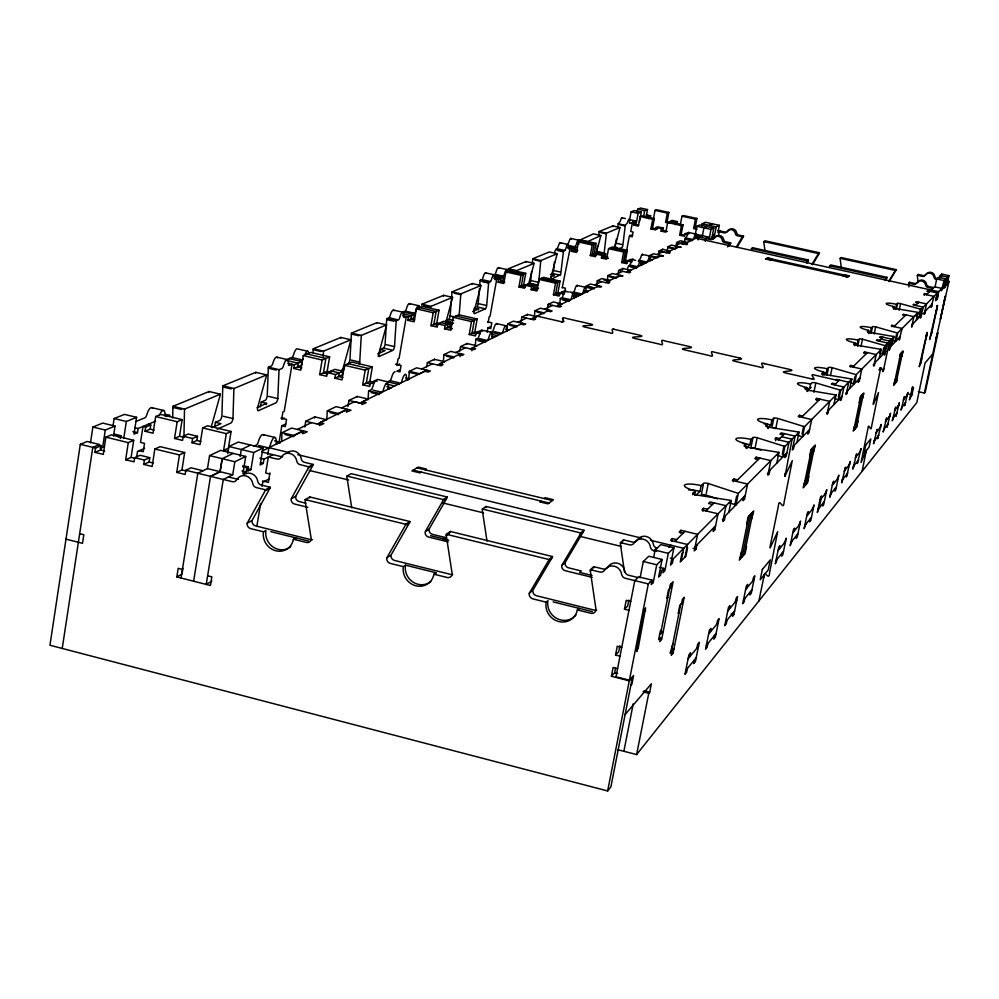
<?xml version="1.0" encoding="UTF-8"?>
<svg xmlns="http://www.w3.org/2000/svg" width="999" height="999" viewBox="0 0 999 999"><rect width="100%" height="100%" fill="white"/><g stroke="black" fill="none" stroke-linecap="round" stroke-linejoin="round"><path stroke-width="1.5" d="M172.69 417.994L172.889 407.417A4.183 1.449 -76 0 1 173.002 406.293L209.091 391.496L220.342 394.193A4.058 1.336 -76.2 0 1 220.105 395.329L211.251 426.998M183.916 437.45L184.49 410.214A4.183 1.424 -76 0 1 184.603 409.091L220.342 394.193M284.303 417.982L281.718 419.18L282.917 411.963L284.216 411.363L292.045 364.285L289.31 365.434A3.784 1.174 -76.6 0 1 288.486 363.511A7.58 2.36 -76.6 0 0 286.825 359.652A7.58 2.36 -76.6 0 0 283.541 365.559A3.809 1.186 -76.6 0 1 281.893 368.519L279.096 369.68A3.809 1.186 -76.5 0 0 278.983 370.716L277.834 398.601A3.796 1.186 -76.3 0 1 275.911 402.834L258.366 410.714A3.871 1.224 -76.2 0 1 257.605 407.604L266.383 375.986A3.871 1.224 -76.5 0 0 266.621 374.887L255.819 372.327L222.877 385.839A3.984 1.311 -76.3 0 0 222.765 386.913L221.915 415.921A3.971 1.299 -76.1 0 1 219.842 420.379L215.434 422.327A14.011 4.645 -76 0 1 214.285 427.41M537.087 316.146L560.064 321.403C567.232 324.475 559.103 315.359 566.233 318.419L590.484 323.951C599.462 326.361 576.011 324.687 585.014 327.098L609.54 332.704C616.957 335.764 607.929 326.586 615.309 329.62L639.735 335.189C648.801 337.562 625.574 336.076 634.665 338.449L659.365 344.093C667.032 347.128 657.105 337.887 664.747 340.909L689.335 346.516C698.476 348.838 675.499 347.54 684.665 349.875L709.54 355.569C717.12 358.466 706.73 349.3 714.522 352.26L739.285 357.917C748.501 360.202 725.786 359.091 735.014 361.388L760.077 367.12C768.219 370.08 756.543 360.764 764.647 363.711L789.597 369.405C798.875 371.64 776.423 370.741 785.738 372.989L810.976 378.758C819.38 381.68 806.605 372.315 815.134 375.237L838.823 380.644M217.208 429.195L230.894 423.052A3.971 1.286 -76.1 0 0 232.967 418.593L233.878 389.573A3.984 1.299 -76.3 0 1 234.003 388.499L266.621 374.887M277.522 357.867A7.58 2.385 -76.6 0 0 272.914 363.049A3.809 1.199 -76.6 0 1 271.253 365.996L268.431 367.157A3.809 1.199 -76.5 0 0 268.319 368.194L267.233 396.066A3.796 1.199 -76.3 0 1 265.297 400.299L261.263 402.085A13.399 4.258 -76.3 0 1 260.152 406.955M281.618 441.371L281.93 433.791A4.208 1.286 -76.1 0 1 282.068 432.667L291.608 428.072L307.18 431.768L304.345 433.166L300.437 432.23L268.931 447.677L267.794 454.57M313.062 352.709L313.211 349.737A3.634 1.099 -76.8 0 1 313.324 348.751L340.909 337.437L350.861 339.76A3.546 1.024 -76.9 0 1 350.649 340.759L342.719 369.68A3.546 1.024 -76.7 0 0 343.294 372.59L342.045 372.29M323.201 356.593L323.426 352.135A3.634 1.086 -76.8 0 1 323.551 351.149L350.861 339.76M326.81 419.58L327.21 411.925A4.008 1.174 -76.4 0 1 327.335 410.851L336.039 406.655L350.974 410.164L348.389 411.438L344.643 410.539L319.992 422.639L319.493 425.586M399.625 363.998L396.94 365.247L398.052 358.841L399.076 358.379L406.343 316.621L404.208 317.507A3.334 0.912 -77.1 0 1 403.633 315.746A6.693 1.836 -77.1 0 0 402.46 312.225A6.693 1.836 -77.1 0 0 399.775 317.345A3.359 0.924 -77.1 0 1 398.439 319.917L396.266 320.829A3.359 0.924 -77 0 0 396.141 321.74L394.505 346.616A3.347 0.924 -76.9 0 1 392.919 350.312L379.283 356.431A3.409 0.949 -76.8 0 1 378.783 353.621L386.351 325.836A3.397 0.949 -77 0 0 386.563 324.875L376.973 322.652L351.511 333.092A3.496 1.011 -76.9 0 0 351.386 334.041L349.937 359.802A3.484 1.011 -76.7 0 1 348.239 363.661M359.228 364.023A3.484 0.999 -76.7 0 0 359.727 362.113L361.238 336.326A3.496 0.999 -76.9 0 1 361.351 335.389L386.563 324.875M368.057 399.737L368.531 391.983A3.834 1.074 -76.6 0 1 368.656 390.946L371.216 389.71A3.834 1.074 -76.6 0 0 372.777 386.7A7.63 2.123 -76.6 0 1 377.048 381.406M396.853 319.555L388.961 317.732L386.763 318.631A3.359 0.937 -77 0 0 386.65 319.543L385.077 344.405A3.347 0.937 -76.9 0 1 383.466 348.102L380.332 349.488A11.813 3.309 -76.8 0 1 379.345 353.783M408.716 379.77L409.228 372.327A3.671 0.974 -76.8 0 1 409.353 371.328L416.62 367.832L430.319 371.004L428.171 372.065L424.725 371.266L362.475 401.798L361.988 404.62M443.356 361.65L443.831 355.569A3.509 0.899 -76.9 0 1 443.956 354.62L450.649 351.398L463.848 354.458L461.863 355.444L458.553 354.67M446.79 323.114L450.449 321.478L446.041 320.467L448.738 319.28A3.109 0.799 -77.1 0 0 450.162 315.871L451.948 292.707A3.122 0.799 -77.3 0 1 452.06 291.858L472.327 283.541L480.956 285.502A3.034 0.762 -77.3 0 1 480.769 286.363L474.125 311.139A3.047 0.762 -77.2 0 0 474.45 313.698L485.352 308.816A2.997 0.737 -77.2 0 0 486.7 305.532L488.598 283.092A3.009 0.737 -77.3 0 1 488.711 282.267L490.447 281.543A3.009 0.737 -77.4 0 0 491.57 279.283A5.994 1.474 -77.3 0 1 493.818 274.762A5.994 1.474 -77.3 0 1 494.667 277.997A2.985 0.737 -77.4 0 0 495.079 279.62L496.79 278.896L490.022 316.421L489.198 316.795L488.161 322.552M459.19 314.81L460.776 294.717A3.122 0.799 -77.3 0 1 460.889 293.868L480.956 285.502M476.835 306.855A2.997 0.749 -77.2 0 0 478.196 303.596L479.433 288.636M479.67 285.639L480.044 281.156A3.009 0.749 -77.3 0 1 480.157 280.332L481.918 279.608A3.009 0.749 -77.4 0 0 483.054 277.347A5.994 1.486 -77.4 0 1 486.076 273.514M475.274 346.016L475.749 340.159A3.384 0.837 -77 0 1 475.886 339.235L477.872 338.274A3.384 0.837 -77 0 0 479.145 335.676A6.731 1.648 -77 0 1 482.554 331.168M507.005 330.806L507.542 324.8A3.259 0.774 -77.1 0 1 507.667 323.926L513.374 321.178L525.611 323.988L523.926 324.825L520.854 324.113M529.52 283.591A2.797 0.649 -77.4 0 0 530.744 280.557L531.593 271.528M532.43 262.512L532.717 259.503A2.81 0.649 -77.5 0 1 532.829 258.729L549.338 251.96L557.18 253.721L551.086 276.848L551.286 279.208L560.651 274.6L563.523 251.074L565.172 250.274L565.909 248.451A5.432 1.199 -77.5 0 1 567.819 244.405L568.781 242.382A5.345 1.186 -77.5 0 1 571.241 239.061M534.39 316.271L534.827 311.626A3.122 0.712 -77.2 0 1 534.964 310.776L540.272 308.216L549.15 310.239L530.956 319.168M557.18 253.721L540.834 260.539A2.81 0.649 -77.5 0 0 540.721 261.301L538.723 282.355A2.797 0.637 -77.4 0 1 537.499 285.402L530.519 283.816M552.459 273.451L553.633 270.517L554.495 261.763M555.207 254.458C553.371 249.812 557.23 249.762 558.154 246.716A5.42 1.211 -77.5 0 1 560.689 243.331M559.79 303.858L560.239 299.363A3.022 0.662 -77.3 0 1 560.364 298.539L561.962 297.764A3.022 0.662 -77.3 0 0 563.024 295.479A6.019 1.324 -77.3 0 1 565.559 290.959M595.891 254.27L597.589 245.604M598.701 235.215L599.125 231.543L612.837 225.924L620.017 227.51L614.522 248.576M620.017 227.51L606.443 233.167L604.033 254.096M607.33 280.931L607.954 275.637L612.262 273.564L623.001 275.924L619.03 275.961L605.569 282.567M614.972 245.854L616.47 238.861M617.744 227.31L618.169 223.739L620.204 221.416A4.958 1.011 -77.6 0 1 622.365 218.381M639.485 221.578L641.283 212.088L638.136 213.374L636.326 222.902L635.227 223.364L635.689 220.979L629.657 223.489L629.432 222.103A4.958 0.999 -77.6 0 0 628.983 219.318A4.958 0.999 -77.6 0 0 627.322 222.977L625.299 225.312L622.752 246.129L622.065 247.427L618.356 249.101M628.034 270.804C626.423 266.421 629.982 265.971 630.869 262.987A5.457 1.074 -77.4 0 1 633.016 258.966M667.157 251.96L667.807 246.803L671.378 245.08L681.193 247.215L677.672 247.19L667.632 252.123L670.129 252.672L669.03 253.222L662.774 251.823L657.155 254.558M578.821 240.547L593.468 233.866L600.861 235.502L595.966 254.208M684.527 242.095L685.002 238.511L686.875 236.139A4.983 0.899 -77.5 0 1 688.885 233.067M586.351 242.233L600.861 235.502M594.105 288.923C592.944 285.152 576.91 286.226 592.02 288.449M657.08 258.004L660.938 255.432M675.087 249.138L678.733 246.703M692.082 240.784L694.055 237.725A4.983 0.887 -77.5 0 1 695.641 234.028L688.473 232.455M94.93 452.36L95.579 448.064L101.161 445.729L100.512 450L94.93 452.36L103.284 454.383L105.869 437.137L111.413 434.852L133.704 440.309L131.106 457.38L125.662 459.777L128.272 442.632L133.704 440.309M62.225 648.451L92.795 447.377L99.625 444.53L87.2 441.483L80.307 444.305L49.95 645.242L607.642 790.958L610.876 786.9L632.442 677.247L629.295 680.806L607.642 790.958M90.484 442.819L92.882 427.023L102.722 423.089L115.035 426.098L113.511 436.076M100.2 448.339L102.66 447.302L105.295 430.057L115.035 426.098M112.962 426.223L114.148 418.531L124.5 414.385L136.601 417.332L133.991 434.128L137.475 432.667L138.124 428.484L155.607 421.191M120.392 438.524L120.829 435.689L114.036 434.028M149.775 457.667L144.405 460.064L143.744 464.423L149.101 462L149.775 457.667L140.085 455.282L134.678 457.679L134.041 461.813L125.662 459.777M184.678 452.535L179.458 454.92L176.736 472.402L181.955 469.942L184.678 452.535L160.165 446.665L154.833 449.013L152.148 466.471L143.744 464.423M123.739 438.436L126.349 421.491L136.601 417.332M136.651 456.993L137.512 451.461L144.643 448.339M145.03 431.256L145.679 427.097L150.787 424.95L150.15 429.095L145.03 431.256L153.047 433.216L155.657 416.521L160.739 414.423L182.155 419.617L179.52 436.251L174.525 438.449L177.173 421.74L182.155 419.617M202.959 470.729L191.021 467.794L185.839 470.254L185.177 474.463L176.736 472.402M197.515 436.313L192.595 438.511L191.933 442.682L196.853 440.472L197.515 436.313L188.199 434.041L183.242 436.238L182.58 440.409L174.525 438.449M207.63 575.799L211.838 576.86L210.439 585.489L176.823 576.947L178.197 568.344L182.392 569.405M231.094 431.468L226.311 433.653L223.601 450.399L228.396 448.139L231.094 431.468L207.567 425.774L202.685 427.922L200 444.655L191.933 442.682M181.031 578.021L197.827 473.201L185.839 470.254M182.929 568.294L182.005 574L176.823 576.947M312.5 539.735A4.57 4.233 57.9 0 1 310.876 539.647L255.582 525.899A4.558 4.208 59.3 0 1 252.06 520.504L269.817 488.436A4.57 4.233 60.3 0 0 270.205 487.237L265.372 489.797L256.356 487.587A4.595 4.246 60.5 0 1 252.809 483.678A9.166 8.479 60.7 0 0 245.729 475.849A9.166 8.479 60.7 0 0 236.738 479.72A4.583 4.233 61.1 0 1 232.243 481.655L197.827 473.264L207.48 468.606L209.578 455.594L220.704 450.362L245.717 456.456L242.907 473.638L246.129 472.015L246.828 467.744L248.439 466.945L247.74 471.216L250.936 469.605L253.734 452.547L262.924 448.064L260.14 464.972L263.261 463.399L263.948 459.19L272.939 454.645M193.619 581.218L210.527 476.386L220.08 471.69L222.203 458.678M227.747 453.596L228.908 446.503L238.299 442.082L262.924 448.064M211.85 581.106L206.231 584.415L223.277 479.483L232.717 474.8L234.84 461.763L245.717 456.456M240.147 456.63L241.296 449.525L250.612 445.067M262.05 486.413L262.749 482.23L268.906 479.021M256.83 526.473L260.627 503.533M269.905 472.939L268.369 482.367L262.562 480.944M279.196 441.595L281.83 425.774L285.714 423.938M293.781 368.469L294.393 364.835L302.073 361.626L301.473 365.234L293.781 368.469L300.824 370.142L303.246 355.582L310.876 352.435L329.608 356.843L327.173 371.291L319.668 374.6L322.128 360.027L329.608 356.843M302.809 433.791L303.296 430.881L293.856 435.514L282.068 432.667M304.77 426.998L305.731 421.266L314.835 416.883L326.261 419.617A4.083 1.199 -76.3 0 1 326.149 420.192M342.932 371.253L335.552 374.563L334.927 378.209L342.32 374.875L342.932 371.253L334.79 369.343L327.347 372.627L326.735 376.261L319.668 374.6M372.377 366.883L365.197 370.167L362.687 384.765L369.88 381.381L372.377 366.883L351.81 362.063L344.493 365.297L342.008 379.882L334.927 378.209M346.703 412.387L347.227 409.328L338.624 413.549L327.335 410.851M347.889 406.493L348.913 400.462L357.23 396.453L368.181 399.051L359.965 403.084L348.913 400.462M405.919 377.997L409.415 378.821L407.043 379.995A3.721 0.999 -76.7 0 1 406.393 378.109A7.48 2.01 -76.7 0 0 405.094 374.35A7.48 2.01 -76.7 0 0 402.11 380.207A3.759 1.011 -76.7 0 1 400.599 383.141L398.176 384.34L377.56 379.42L370.429 382.804L369.805 386.451L362.687 384.765M407.879 320.317L408.441 317.095L414.435 314.585L413.886 317.782L407.879 320.317L414.148 321.765L416.396 308.866L422.352 306.406L439.048 310.252L436.788 323.077L430.931 325.649L433.204 312.737L439.048 310.252M426.648 366.795L427.385 362.649L434.353 359.29L444.43 361.65A3.559 0.912 -76.9 0 1 444.33 362.15M450.849 322.977L445.092 325.562L444.518 328.783L450.287 326.186L450.849 322.977L443.593 321.303L437.787 323.876L437.212 327.098L430.931 325.649M477.135 318.993L471.54 321.553L469.218 334.49L474.825 331.855L477.135 318.993L458.828 314.785L453.109 317.32L450.811 330.244L444.518 328.783M459.79 351.049L460.589 346.603L467.008 343.506L476.723 345.766A3.434 0.849 -77 0 1 476.635 346.241M460.015 356.693L460.551 353.696L439.635 363.948L443.019 364.735L440.934 365.771L427.385 362.649M471.803 350.774L472.315 347.927L475.574 348.676L473.638 349.638L460.589 346.603M500.062 334.315L481.693 330.082L476.123 332.717L475.549 335.951L469.218 334.49M487.162 332.217L487.937 327.922L490.384 326.76M498.151 282.218L498.676 279.333L503.496 277.31L502.972 280.182L498.151 282.218L503.796 283.504L505.906 271.915L510.676 269.942L525.736 273.339L523.626 284.865L518.931 286.938L521.041 275.337L525.736 273.339M620.317 275.362L615.921 278.234L609.852 276.873M636.775 649.025L636.763 651.585L638.336 647.315L645.604 607.854L644.18 611.425L636.775 649.025L638.336 647.315M521.116 321.203L521.865 317.083L527.36 314.435L536.388 316.496A3.172 0.724 -77.2 0 1 536.251 317.17M531.168 289.71L531.705 286.813L536.326 284.74L535.801 287.625L531.168 289.71L536.85 290.996L538.985 279.383L543.568 277.36L560.064 281.094L557.929 292.632L553.434 294.755L555.581 283.142L560.064 281.094M547.34 308.878L548.164 304.408L553.284 301.948L562.012 303.933M640.534 264.061L642.482 264.498L641.058 265.085L640.983 263.624A5.457 1.061 -77.4 0 0 640.521 260.652A5.457 1.061 -77.4 0 0 638.698 264.747L636.388 268.169L630.494 266.858M617.931 274.513L618.693 270.467L629.333 272.802L630.581 272.19L627.921 271.591L659.802 255.956L663.461 255.969L653.371 253.758L649.587 255.582L649.462 256.306L655.169 257.58M562.175 287.912L570.142 248.314L568.556 248.863L568.431 247.402A5.432 1.199 -77.5 0 0 567.819 244.405L566.783 244.805M571.366 251.323L571.853 248.689L575.811 247.04L575.324 249.65L571.366 251.323L576.51 252.472L578.471 241.958L582.392 240.334L596.091 243.381L594.13 253.846L590.284 255.544L592.245 245.017L596.091 243.381M564.922 290.784L565.409 288.174L562.487 287.512M605.706 253.709L601.91 255.407L601.423 258.029L605.207 256.318L605.706 253.709L599.75 252.385L595.928 254.071L595.429 256.693L590.284 255.544M596.553 284.89L597.34 280.719L601.798 278.571L609.964 280.407L609.79 281.219M627.347 250.337L623.663 252.01L621.665 262.562L625.349 260.814L627.347 250.337L612.325 246.99L608.566 248.651L606.58 259.191L601.423 258.029M648.663 218.681L649.1 216.358L650.661 215.709L650.224 218.007M629.57 220.005L631.118 211.825L634.303 210.552L641.283 212.088M624.962 259.253L625.411 256.855M633.591 225.062L634.053 222.665L635.701 221.965L635.239 224.363L633.591 225.062L638.299 226.099L640.134 216.496L641.758 215.821L654.345 218.581L652.509 228.172L650.898 228.871L652.747 219.268L654.345 218.581M635.514 260.352L631.006 259.353L627.347 261.076L626.848 263.711L621.665 262.562M637.212 211.888L637.724 209.191L640.584 208.042L647.502 209.565L645.966 217.62M653.259 219.68L655.019 210.377L656.568 209.74L668.868 212.437L667.12 221.653L665.596 222.327L667.344 213.087L668.868 212.437M643.643 216.109L644.667 210.714L647.502 209.565M663.136 228.009L661.563 228.721L661.101 231.119L662.674 230.407L663.136 228.009L657.679 226.81L656.081 227.51L655.619 229.92L650.898 228.871M675.536 224.613L675.986 222.265L677.484 221.591L677.035 223.938M680.157 225.624L681.955 216.221L683.441 215.559L696.915 218.456L695.117 227.834L693.656 228.521L695.466 219.118L696.915 218.456M658.478 253.921L659.028 251.024L662.712 249.25L670.092 251.273M683.016 224.887L681.48 225.587L679.62 235.202L681.156 234.478L683.016 224.887L669.243 221.853L667.669 222.552L665.821 232.168L661.101 231.119M675.898 246.728L676.723 242.507L680.182 240.834C681.293 240.659 691.483 243.519 685.464 242.745M785.102 473.326L784.914 476.198L792.269 460.639L784.103 502.185C783.228 512.337 779.245 495.929 778.358 506.168L770.142 546.353L770.192 547.902L777.647 531.693L769.592 572.727C769.08 582.28 764.21 568.006 763.698 577.597L758.903 600.936M689.11 233.729L686.35 233.129L684.827 233.853L684.365 236.251L679.62 235.202M695.254 234.503L696.852 226.298L699.725 224.95L713.823 228.047L711.95 237.562L713.848 234.465L713.386 236.85L714.347 236.363L716.208 226.885L719.355 225.349L717.956 232.417L720.616 231.081L725.511 232.143A2.41 2.36 66.6 0 0 727.547 231.606M629.295 680.806L611.4 676.273L613.124 667.457L617.594 668.593M620.017 656.206L615.534 655.082L617.27 646.228L621.74 647.352M628.97 610.352L624.475 609.24L626.211 600.337L630.719 601.448M698.089 239.91L698.663 236.9L701.548 235.514L700.149 236.201L695.891 235.264M701.635 226.511L702.172 223.801L705.394 222.29L719.355 225.349M611.4 676.273L614.635 672.752L615.496 668.368M619.904 645.779L618.756 651.648L615.534 655.082M628.821 600.112L627.672 606.031L624.475 609.24M702.322 236.051L703.933 227.859L706.78 226.498M612.837 225.924L612.687 226.636M705.244 241.308L705.794 238.474L708.641 237.075L694.467 233.953M640.122 577.759L643.306 561.5L648.776 556.231L662.1 559.477L658.628 577.097L660.614 575.087L661.475 570.704L663.761 568.394L659.352 567.32M709.14 238.986L711.013 229.408L713.823 228.047M629.407 680.194L648.326 583.928L652.097 580.144L638.623 576.848L634.79 580.606L615.983 676.798L629.407 680.194L633.603 675.474L631.88 684.228L630.831 685.426M653.683 557.392L655.107 550.137L660.839 544.605L673.925 547.789L670.504 565.072L672.414 563.136L673.264 558.841L731.206 500.511A4.121 0.937 11.5 0 0 730.044 500.274L696.078 494.892A4.096 0.937 11.3 0 1 692.969 493.181L692.682 494.655M718.306 236.363L719.218 231.78L724.113 232.842A2.423 2.36 66.5 0 0 726.623 231.756A4.833 4.733 65.9 0 1 735.389 233.679A2.423 2.373 65.8 0 0 737.274 235.739L742.195 236.813L743.543 236.101A2.435 2.385 65.4 0 1 743.306 236.751L736.975 247.477M652.097 580.144L651.211 584.602L653.246 582.542L656.743 564.785L662.1 559.477M623.875 751.273L633.229 703.82M630.756 270.417L622.864 268.456L622.702 269.231M663.761 568.394L662.899 572.764L664.859 570.791L668.306 553.346L673.925 547.789M671.84 541.383L672.389 538.586L676.623 539.61M680.369 533.066L680.918 530.307L697.602 534.34L694.305 550.874L696.053 549.063L696.877 544.954M617.844 749.725L636.613 754.57L648.763 693.294L649.725 692.145L651.398 683.753L625.099 714.585M671.241 583.666L670.391 587.924L668.493 589.922L666.808 598.463L667.757 597.452M681.181 561.026L683.703 548.326L650.399 540.247M694.58 495.267L695.454 490.884A14.198 3.197 11.3 0 1 684.69 484.99A14.198 3.197 11.3 0 1 701.161 485.589L703.583 483.341A4.021 0.899 11.3 0 1 708.241 483.516L737.237 493.056A4.033 0.899 11.5 0 0 738.323 493.344L778.995 452.41A3.759 0.774 11.6 0 0 777.934 452.197L747.04 447.215A3.734 0.774 11.4 0 1 744.13 445.729L746.203 443.806A12.962 2.66 11.4 0 1 736.101 438.686A12.962 2.66 11.4 0 1 750.948 439.398L752.971 437.537A3.671 0.749 11.5 0 1 757.167 437.737L783.915 446.178A3.684 0.749 11.6 0 0 784.914 446.453L799.1 432.167A3.609 0.712 11.6 0 0 798.089 431.955L768.493 427.147A3.584 0.712 11.5 0 1 765.659 425.761L767.569 423.988A12.438 2.448 11.5 0 1 757.766 419.18A12.438 2.448 11.5 0 1 771.94 419.93L773.8 418.206A3.521 0.687 11.5 0 1 777.809 418.431L803.596 426.423A3.546 0.699 11.6 0 0 804.557 426.673L836.076 394.955L807.329 390.134L805.194 389.148L806.855 387.55A11.489 2.085 11.6 0 1 797.627 383.279A11.489 2.085 11.6 0 1 810.589 384.091L812.312 382.542L815.259 382.729L840.708 390.284L851.872 379.046L824.2 374.375L822.127 373.439L823.663 371.953A11.076 1.936 11.6 0 1 814.684 367.907A11.076 1.936 11.6 0 1 827.122 368.743L828.733 367.307L831.555 367.495L856.18 374.712L881.318 349.4L855.619 345.03L853.658 344.193L854.982 342.894A10.315 1.673 11.6 0 1 846.503 339.26A10.315 1.673 11.6 0 1 857.991 340.122L859.39 338.873L862 339.073L885.052 345.654L894.068 336.576L869.217 332.33L867.307 331.518L868.556 330.319A9.978 1.573 11.6 0 1 860.276 326.848A9.978 1.573 11.6 0 1 871.365 327.709L872.676 326.548L875.186 326.748L897.564 333.054L918.081 312.4L894.829 308.404L893.019 307.667L894.105 306.606A9.353 1.374 11.6 0 1 886.263 303.446A9.353 1.374 11.6 0 1 896.578 304.32L897.726 303.309L900.074 303.509L921.14 309.315L941.92 288.411L934.589 286.8L931.243 290.072M684.989 557.117L687.499 544.505L670.541 540.397L672.389 538.586M649.288 259.328L651.773 260.277M662.712 249.25L662.549 249.987M696.203 494.942L700.012 491.371L701.161 485.589M703.296 484.79L701.286 494.855A4.021 0.912 11.3 0 1 705.943 495.017L717.532 498.863M671.166 652.235L680.719 604.32M672.077 651.173L671.266 655.257L673.076 653.146L684.228 597.265L682.442 599.213L681.618 603.334M706.231 493.581L708.241 483.516M702.959 511.301L703.558 508.316L707.579 509.278M713.96 527.46L713.161 531.456L714.797 529.77L718.006 513.798L701.885 509.927L703.558 508.316M687.437 668.406L686.663 672.315L684.952 674.387L688.885 654.82L690.571 652.797L689.797 656.705M694.567 659.74L693.793 663.586L695.441 661.563L699.312 642.332L697.664 644.293L696.89 648.164M712.487 504.458L708.516 503.496L710.139 501.923L726.036 505.719L722.864 521.466L724.45 519.83L725.237 515.909M733.229 481.655L733.778 478.958L737.587 479.857M728.845 512.225L731.206 500.511M745.654 446.491L746.203 443.806M738.323 493.344L735.988 504.907A4.033 0.924 11.5 0 1 734.902 504.62L736.65 495.941M746.777 448.551L747.04 447.215M707.904 643.481L707.142 647.252L705.556 649.188L709.377 630.269L710.951 628.383L710.189 632.167M746.078 448.264L749.887 444.692L750.948 439.398M751.098 446.765L752.971 437.537M866.083 452.472L866.37 450.224L862.112 471.291M714.535 635.401L713.786 639.123L715.321 637.237L719.093 618.631L717.569 620.466L716.807 624.2M743.793 496.915L743.031 500.711L744.505 499.2L747.564 484.04L732.279 480.419L733.778 478.958M750.836 448.089A3.671 0.762 11.5 0 1 755.032 448.289L756.905 439.061M755.818 459.003L756.193 457.192L770.828 460.626L767.869 475.137L769.205 473.763L769.942 470.154M726.985 620.242L726.248 623.888L724.762 625.699L728.483 607.392L729.957 605.619L729.208 609.278M740.059 559.315L748.813 516.271L753.046 511.725L744.355 554.445M767.045 426.561L767.569 423.988M768.231 428.446L768.493 427.147M742.22 556.868L750.936 513.986M767.619 428.096L770.903 425.025L771.94 419.93M733.191 612.687L732.454 616.296L733.89 614.535L737.562 596.515L736.126 598.226L735.389 601.848M771.99 427.085L773.8 418.206M777.559 419.692L775.748 428.559A3.521 0.699 11.5 0 0 773.788 428.221M775.574 440.759L776.186 437.762L779.695 438.586M744.817 598.513L744.105 602.047L742.719 603.746L746.34 586.001L747.714 584.353L746.99 587.899M776.797 463.124L778.995 452.41M750.624 591.445L749.912 594.942L751.26 593.294L754.832 575.824L753.496 577.434L752.771 580.943M782.292 454.133L783.915 446.178M784.914 446.453L782.741 457.043A3.684 0.762 11.6 0 1 781.755 456.78L777.297 455.357M785.639 454.083L784.914 457.592L786.163 456.306L789.035 442.295L774.912 438.998L776.186 437.762M798.988 416.945L799.337 415.272L802.697 416.046M794.23 445.279L793.518 448.738L792.307 449.975L795.154 436.138L781.193 432.892L779.957 434.103L783.441 434.915M806.53 389.123L806.855 387.55M796.99 442.457L799.1 432.167M807.654 391.471L807.904 390.284M810.589 384.091L809.615 388.798A11.476 2.098 11.6 0 0 804.332 387.824M945.229 297.49L945.441 295.916L940.371 319.243L944.817 297.927M802.022 434.066L803.596 426.423M777.21 559.053L775.311 563.873L778.745 547.177L779.957 545.729L779.27 549.063M804.557 426.673L802.459 436.863A3.534 0.712 11.6 0 1 801.498 436.613L797.214 435.264M813.898 392.232L815.596 384.028M782.329 552.822L781.643 556.118L782.841 554.67L786.238 538.211L784.365 542.932M808.466 430.706L807.766 434.066L808.903 432.892L811.675 419.518L798.176 416.396L799.337 415.272M816.383 400L816.72 398.389L829.694 401.373L827.022 414.248L828.733 409.965M821.927 374.5L822.165 373.351M822.951 375.387L823.663 371.953M824.45 374.912L826.185 373.289L827.122 368.743M791.957 541.096L790.147 545.729L793.493 529.507L794.642 528.134L793.968 531.381M803.646 487.237L811.525 449.125L814.822 445.604L806.98 483.454M826.96 375.312L828.358 368.519M805.319 485.339L813.174 447.365M796.777 535.227L796.116 538.424L797.239 537.05L800.549 521.053L798.775 525.599M830.481 375.549L832.117 367.62M805.856 524.163L804.12 528.633L807.392 512.862L808.478 511.563L807.816 514.722M810.401 518.631L809.752 521.74L810.813 520.454L814.048 504.895L812.349 509.278M836.076 394.955L833.853 404.42M838.348 397.127L839.822 390.06M840.708 390.284L838.748 399.712L835.039 398.626M841.021 397.39L840.359 400.512L841.345 399.5L843.943 387.025L831.368 384.153L832.367 383.179L835.501 383.903M818.98 508.179L817.307 512.499L820.516 497.152L821.528 495.929L820.891 499.001M819.217 507.892L821.141 498.701M854.395 345.741L854.982 342.894M850.361 366.895L850.673 365.397L853.683 366.084M823.263 502.959L822.639 505.993L823.638 504.77L826.797 489.622L825.174 493.843M857.991 340.122L857.105 344.355A10.315 1.686 11.6 0 0 854.307 343.793M835.713 379.932L836.325 379.345L848.763 382.18L846.178 394.518L847.776 390.459M857.716 346.341L859.04 339.997M851.872 379.046L849.724 388.186M860.976 346.578L862.512 339.185M856.18 374.712C855.743 381.481 851.797 390.434 854.857 376.76M831.368 493.081L829.782 497.24L832.904 482.305L833.865 481.143L833.241 484.128M835.439 488.136L834.814 491.083L835.763 489.922L838.86 475.174L837.299 479.258M868.119 332.38L868.556 330.319M864.247 353.371L864.547 351.923L876.21 354.558L873.775 366.121L875.211 362.375M856.905 381.581L858.416 381.918L859.04 378.933M858.416 381.918L859.315 380.994L861.825 369.031L849.762 366.283L850.673 365.397M868.618 333.579L870.504 331.818L871.365 327.709M871.14 333.366L872.339 327.635M843.119 478.783L841.583 482.804L845.554 467.145L844.942 470.054M853.67 430.519L860.838 396.341L863.473 393.531L856.33 427.497M874.187 334.016L875.698 326.848M855.007 429.008L862.162 394.93M846.965 474.088L846.365 476.973L850.274 461.488L848.775 465.447M854.245 465.222L852.784 469.118L856.63 453.883L856.031 456.718M879.669 353.084L880.481 349.238M857.904 460.764L857.304 463.573L861.113 448.514L859.677 452.335M881.318 349.4L879.307 357.917M885.052 345.654C884.627 351.96 880.931 360.327 883.803 347.565M881.155 339.161L889.61 341.059L883.815 368.506C883.004 376.386 881.068 362.287 880.256 370.267L873.351 403.109L873.288 404.483L878.496 392.532L871.615 426.286C870.966 433.903 868.581 421.016 867.931 428.683L861.038 462.549L866.32 450.174M893.556 309.203L894.105 306.606M885.089 352.26L884.502 355.082L887.661 343.019L876.335 340.472L877.134 339.697L879.969 340.322M895.092 309.49L895.304 308.516M891.695 326.623L891.982 325.274L894.704 325.886M896.578 304.32L895.753 308.179A9.353 1.386 11.6 0 0 893.218 307.68M896.403 309.128L897.614 303.346M890.559 346.665L889.197 350.237L891.545 339.111L880.331 336.588L879.532 337.362L882.342 337.987M892.731 338.898L893.256 336.413M899.125 310.327L900.349 304.558M894.068 336.576L891.707 344.742M897.564 333.054C897.152 339.161 893.556 347.277 896.353 334.915M874.862 440.097L873.513 443.756L877.147 429.295L876.585 432.005M878.171 436.076L877.609 438.748L881.205 424.438L879.869 428.047M899.687 337.312L899.112 340.022L902.147 328.446L891.233 325.999L891.982 325.274M884.427 428.446L883.128 432.005L886.675 417.894L886.113 420.542M894.055 384.74L900.636 353.746L902.771 351.448L896.228 382.267M895.141 383.504L901.71 352.597M887.574 424.612L887.025 427.222L890.534 413.274L889.247 416.758M912.886 323.801L911.65 327.123L913.885 316.633L903.308 314.273L902.596 314.96L905.256 315.547M893.543 417.345L892.282 420.791L895.741 407.03L895.191 409.615M916.483 316.146L916.907 314.198M896.553 413.686L896.003 416.246L899.425 402.622L898.188 406.006M918.081 312.4L916.233 320.142M919.18 314.935L920.416 309.141M921.14 309.315L919.505 317.033L915.933 316.059M924.225 295.417L924.624 293.556L927.122 294.118M921.003 315.497L920.454 318.057L923.288 307.155L912.986 304.87L913.648 304.22L916.22 304.795M902.247 406.743L901.023 410.102L904.395 396.665L903.858 399.188M905.119 403.259L904.582 405.756L907.916 392.445L906.717 395.754M923.051 313.786L924.974 313.411L925.511 310.889M911.937 394.942L913.511 387.575L912.137 389.223L912.661 386.763L909.377 399.887L911.937 394.942L908.953 394.268M934.952 287.25L936.725 278.946L938.436 277.31L945.716 278.908L943.655 288.549L945.404 284.902L944.879 287.3L945.454 286.725L947.514 277.135L949.013 275.649L941.795 274.076L940.259 275.549L939.672 278.284M930.019 306.656L931.268 306.93L931.792 304.445M931.268 306.93L934.003 296.378L924 294.168L924.624 293.556M920.379 363.561L919.23 366.745L927.035 332.442L926.51 334.902M920.691 363.199L926.822 334.565M935.826 300.312L937.412 292.944L927.509 290.759L926.897 291.358L929.37 291.908M941.208 276.798L941.795 274.076M937.074 299.051L938.648 291.696L696.003 238.199L685.064 243.569L687.487 244.106L686.45 244.618L680.369 243.281L675.062 245.854M936.063 312.712L937.324 305.744L929.632 339.523L932.092 331.268M941.92 288.411L941.395 290.834L944.055 280.557L945.716 278.908M949.013 275.649L946.952 285.202L949.05 281.231L936.163 338.186M924.387 393.044L937.112 333.791L937.974 332.817L925.274 391.933L924.387 393.044L918.331 391.67M763.686 577.622L764.372 574.974M883.828 368.481L882.841 371.69M728.983 246.116L730.481 243.569A2.547 2.485 64.9 0 0 730.681 243.069L729.27 243.818A2.547 2.498 64.9 0 1 729.07 244.318L727.572 246.878M752.459 248.676L751.435 249.076A2.435 2.385 63.1 0 1 751.485 248.539L752.846 247.777L808.428 260.015L807.167 260.989A2.56 2.522 58.4 0 1 806.967 261.488M808.428 260.015L808.391 260.19A2.56 2.522 58.4 0 1 808.191 260.689L806.655 263.249M587.549 292.145L587.724 291.321L584.914 290.684M528.533 284.353L533.903 264.148A2.847 0.662 -77.4 0 0 534.078 263.349L525.998 261.538L508.391 268.756A2.897 0.699 -77.4 0 0 508.279 269.543M445.854 322.477L452.385 298.226A3.159 0.812 -77.2 0 0 452.572 297.34L443.656 295.304L421.89 304.22A3.222 0.862 -77.2 0 0 421.778 305.107M879.732 367.907L880.643 368.656M764.572 574.413L765.034 573.438M563.923 321.653L562.412 318.157M295.442 539.21A15.996 14.798 58.5 0 0 295.729 537.862L293.381 539.26A16.034 14.835 58.5 0 1 275.874 550.799A16.034 14.835 58.5 0 1 263.474 531.818L250.687 528.633A4.583 4.221 59.3 0 1 247.153 523.226L264.985 491.008A4.595 4.258 60.3 0 0 265.372 489.797M291.733 498.538L295.667 496.366L312.812 465.584A4.358 4.058 60.4 0 0 313.187 464.435L308.753 466.783A4.383 4.071 60.4 0 1 308.379 467.944L291.171 498.851A4.383 4.058 59.4 0 0 294.555 504.033L307.892 507.317M403.384 566.645L405.482 565.159L435.939 572.739L433.903 574.238A16.196 15.135 54.4 0 1 415.896 585.814A16.196 15.135 54.4 0 1 403.384 566.645L390.334 563.399A4.62 4.308 55.4 0 1 386.763 557.929L405.282 525.511A4.645 4.346 56.5 0 0 405.694 524.288L409.89 521.528L309.84 496.965L305.182 499.587A4.645 4.321 59.1 0 0 305.145 500.886L311.276 539.16A4.595 4.258 57.9 0 1 307.03 542.582L293.381 539.26M409.89 521.528A4.62 4.321 56.5 0 1 409.49 522.752L391.046 555.019A4.595 4.296 55.4 0 0 394.605 560.464L451.036 574.487A4.62 4.333 53.5 0 0 452.697 574.587M351.76 507.879L346.94 477.322A4.396 4.108 59.2 0 1 346.965 476.073L351.236 473.676L447.252 497.015L443.406 499.55A4.458 4.196 56.5 0 1 443.007 500.711L425.162 531.805A4.421 4.146 55.5 0 0 428.583 537.05L448.214 541.883M426.148 531.143L429.083 529.145L446.853 498.189A4.446 4.183 56.5 0 0 447.252 497.015M578.708 609.715A16.334 15.41 48.8 0 0 579.045 608.341L577.335 609.939A16.384 15.447 48.8 0 1 558.816 621.553A16.384 15.447 48.8 0 1 546.178 602.185L532.867 598.876A4.67 4.396 50.2 0 1 529.258 593.344L548.488 560.726A4.695 4.433 51.1 0 0 548.913 559.502L552.459 556.543L450.337 531.468L446.316 534.278A4.645 4.371 54.8 0 0 446.278 535.589L452.21 574.188A4.645 4.346 53.5 0 1 447.839 577.634L433.903 574.238M552.459 556.543A4.67 4.408 51.1 0 1 552.035 557.754L532.892 590.234A4.645 4.383 50.2 0 0 536.475 595.729L594.068 610.052A4.67 4.408 47.6 0 0 596.653 609.939M736.413 246.878L741.957 237.462A2.448 2.398 65.3 0 0 742.195 236.813M487 541.083L482.317 510.289A4.446 4.196 54.8 0 1 482.367 509.028L486.038 506.456L583.953 530.257L580.706 532.954A4.458 4.233 51 0 1 580.307 534.14L561.8 565.422A4.458 4.221 50 0 0 565.247 570.704L592.22 577.347M562.225 565.059L565.122 562.574L583.541 531.431A4.446 4.221 50.9 0 0 583.953 530.257M812.075 264.211L818.081 254.183A2.435 2.398 58.6 0 0 818.318 253.534L819.467 252.772L765.159 240.846L763.86 241.571A2.448 2.398 63.5 0 0 763.823 242.27L765.022 251.011M812.499 264.673L819.23 253.421A2.423 2.398 58.6 0 0 819.467 252.772M885.189 280.569L886.75 277.997A2.498 2.473 44.4 0 0 887 277.322L830.793 264.947L829.632 265.759A2.498 2.46 54.7 0 0 829.595 266.471L830.469 265.859M888.885 281.144L895.004 271.091A2.473 2.448 43.5 0 0 895.254 270.429L896.215 269.63L841.32 257.567L840.221 258.341A2.435 2.398 54.7 0 0 840.171 259.041L841.345 267.832M889.11 281.568L895.978 270.279A2.473 2.448 43.4 0 0 896.215 269.63M636.613 754.57L916.807 402.572L925.062 362.962L932.791 353.908M714.36 238.286L714.822 237.725A4.933 4.82 65.5 0 1 723.776 239.698A2.473 2.41 65.4 0 0 725.699 241.795L730.719 242.907M685.739 670.479L696.216 657.729M706.318 645.416L716.083 633.528M725.511 622.04L734.627 610.938M743.443 600.199L751.972 589.81M775.998 560.539L783.516 551.373M790.808 542.482L797.901 533.853M804.782 525.486L811.463 517.345M817.956 509.428L824.262 501.735M830.406 494.255L836.375 486.975M842.194 479.895L847.864 473.002M853.371 466.283L858.753 459.727M874.075 441.058L878.945 435.139M883.678 429.358L888.311 423.726M892.831 418.206L897.252 412.837M901.573 407.58L905.781 402.435M688.099 658.741L698.538 646.178M708.616 634.065L718.343 622.365M727.734 611.051L736.825 600.124M745.616 589.547L754.12 579.32M778.059 550.524L785.551 541.508M792.831 532.754L799.887 524.263M806.742 516.021L813.398 508.004M819.867 500.224L826.161 492.657M832.279 485.289L838.236 478.134M844.03 471.153L849.674 464.373M855.169 457.754L860.526 451.311M875.798 432.942L880.643 427.122M885.364 421.428L889.972 415.884M894.48 410.464L898.888 405.169M903.183 400L907.379 394.942M673.888 649.063L670.254 653.284L672.802 644.043M919.754 364.285L921.016 362.837L921.74 358.304M741.558 551.96L739.335 560.139L745.067 553.646L746.553 546.353L745.841 547.152M804.994 480.719L803.084 487.874L807.529 482.829L808.865 476.373L808.316 476.985M854.894 424.675L853.221 431.031L856.767 427.01L857.991 421.203L857.554 421.69M895.179 379.433L893.693 385.152L896.59 381.868L897.352 376.998M679.07 612.562L678.171 613.561L679.807 605.307L683.416 601.361M925.773 339.485L927.134 334.228L925.898 335.589M663.336 631.081L660.464 634.265L670.292 584.652L673.126 581.693L661.663 639.51L659.74 641.658L660.576 637.424L658.653 639.572L660.339 631.093L661.301 630.032M930.668 334.677L931.567 333.678L937.624 305.432L936.737 306.356M747.302 523.676L746.59 524.45L748.089 517.045L753.745 510.988L751.548 519.08M810.177 455.681L809.615 456.281L810.976 449.725L815.359 445.03L813.473 452.122M859.615 402.222L859.165 402.697L860.401 396.815L863.898 393.069L862.237 399.375M899.5 359.078L900.274 354.133L903.133 351.074L901.647 356.743M644.03 612.087L645.579 610.464L643.344 609.914M695.129 546.74L715.609 525.774M723.663 517.532L745.266 495.417M768.606 471.516L786.887 452.809M793.019 446.528L809.602 429.558M827.696 411.026L841.995 396.378M846.827 391.433L859.939 378.009M874.387 363.224L885.876 351.448M889.784 347.465L900.424 336.563M912.212 324.5L921.652 314.835M932.404 303.821L924.874 311.538L924.337 314.073L926.498 303.933L916.283 301.673L915.621 302.31L918.181 302.872M642.245 254.37L649.962 256.094A5.382 1.036 -77.5 0 0 648.189 260.115L646.053 262.737L638.311 261.014L640.459 258.391A5.37 1.049 -77.5 0 1 642.757 255.007M682.866 552.559L681.942 553.496L680.257 561.962L685.901 556.181L687.574 547.789L686.663 548.713M936.887 295.404L935.526 300.624L937.374 298.738L938.123 294.156M668.768 547.315L670.891 545.217M674.775 541.421L685.077 531.318M705.918 510.901L714.11 502.859M736.101 481.318L759.839 458.042M778.433 439.822L784.677 433.703M801.548 417.17L819.954 399.138M834.515 384.865L839.422 380.057M852.771 366.97L867.457 352.572M879.157 341.109L883.128 337.225M893.955 326.611L905.943 314.86M915.559 305.444L918.83 302.235M926.498 294.717L929.982 291.308M680.918 530.307L679.108 532.067L683.291 533.079M756.193 457.192L754.807 458.516L758.478 459.39M816.72 398.389L815.646 399.425L818.893 400.174M864.547 351.923L863.698 352.759L866.608 353.409M624.512 572.227L620.391 543.893A4.483 4.271 48.5 0 1 620.454 542.632L629.52 544.83A4.495 4.283 48.4 0 0 634.128 542.969A9.003 8.579 47.6 0 1 650.374 546.915A4.508 4.296 47.1 0 0 653.87 550.761L656.306 548.426M927.821 287.213L928.583 286.488L933.74 287.625M806.917 391.321L811.2 387.325M692.969 493.181L695.454 490.884M577.335 609.939L591.558 613.411A4.695 4.433 47.6 0 0 596.053 609.952L590.334 571.016A4.695 4.458 48.8 0 1 590.397 569.692L593.743 566.67L603.159 568.98A4.683 4.446 48.6 0 0 607.941 567.057A9.378 8.891 47.9 0 1 624.825 571.191A4.695 4.458 47.3 0 0 628.471 575.199L637.936 577.522M620.454 542.632L623.513 539.872L632.542 542.07A4.483 4.271 48.4 0 0 637.125 540.209A8.966 8.541 47.6 0 1 653.296 544.13A4.483 4.283 47 0 0 656.793 547.964M909.003 286.9L908.603 283.891A2.51 2.485 37.2 0 1 908.653 283.167L909.614 282.305L914.759 283.441A2.51 2.485 36.4 0 0 916.92 282.892L917.407 282.33A5.007 4.958 34.4 0 1 926.622 284.353A2.51 2.485 32.4 0 0 928.583 286.488M918.106 281.88L917.344 275.999A2.473 2.448 35.5 0 1 917.394 275.299L918.306 274.475L923.338 275.587A2.448 2.423 34.5 0 0 925.923 274.488A4.895 4.845 32.4 0 1 934.927 276.473A2.448 2.423 30.2 0 0 936.837 278.546M590.334 571.016L592.02 569.505M621.166 543.206L621.927 542.507M908.603 283.891L909.327 283.241M546.178 602.185L547.952 600.599A16.334 15.41 48.8 0 0 555.531 617.732A16.334 15.41 48.8 0 0 573.688 617.22M529.258 593.344L532.442 590.621M549.375 559.977L552.035 557.754M580.307 534.14L582.742 532.105M885.988 278.634L886.75 277.997M895.004 271.091L895.741 270.479M885.738 278.846A2.51 2.485 44.5 0 0 885.976 278.172L887 277.322M540.821 501.023L539.71 501.848L547.952 503.846L553.421 499.712L545.242 497.727L544.143 498.551M842.894 275.824L847.452 277.198L849.337 275.774L844.043 274.962M443.019 538.773L444.942 537.425A15.422 14.498 54.4 0 0 444.705 540.147M446.278 535.589L449.3 533.478M386.763 557.929L390.522 555.382M406.343 524.812L409.49 522.752M443.007 500.711L445.904 498.813M807.279 261.288L808.191 260.689M818.081 254.183L818.943 253.621M785.014 476.136L792.12 439.198L781.58 436.75M421.253 472.115L419.967 472.889L411.888 470.929L418.306 467.082L426.336 469.031L425.075 469.792M770.878 259.915L765.546 259.103L767.794 257.767L772.215 259.116M263.474 531.818L265.896 530.432A15.996 14.798 58.5 0 0 273.414 547.252A15.996 14.798 58.5 0 0 290.771 546.628M306.318 500.224L307.48 499.575M764.148 242.083L765.122 241.546M247.153 523.226L251.448 520.841M266.196 490.372L269.817 488.436M308.379 467.944L311.713 466.171M729.42 244.131L730.481 243.569M741.957 237.462L742.969 236.925M210.539 476.386L220.092 471.703L222.19 458.678L233.204 453.409M262.075 451.098L268.594 447.902A4.321 1.336 -76 0 0 270.479 444.443A8.616 2.647 -76 0 1 274.238 437.55A8.616 2.647 -76 0 1 276.161 441.67A4.296 1.311 -76.1 0 0 277.123 443.718L280.257 442.182A4.283 1.311 -76.1 0 1 280.082 443.081M317.257 424.038L326.261 419.617M368.656 390.946L379.483 393.506L382.018 392.27A3.834 1.049 -76.6 0 0 383.566 389.26A7.642 2.085 -76.6 0 1 386.663 383.254A7.642 2.085 -76.6 0 1 388.037 387.075A3.809 1.036 -76.6 0 0 388.723 388.973L391.208 387.762L386.75 386.65M426.898 370.242L419.717 373.763L409.353 371.328M437.55 365.022L444.43 361.65M626.66 272.252L630.794 270.23M649.962 256.094A5.382 1.036 -77.5 0 1 650.399 259.028L650.461 260.464L651.847 259.902M670.167 250.911L666.533 252.697L659.028 251.024M687.437 242.432L684.015 244.118L676.723 242.507M698.663 236.925L696.116 238.187L695.953 236.8A4.983 0.887 -77.5 0 0 695.641 234.028M470.379 348.876L522.564 323.276M556.955 306.406L598.788 285.889M297.44 429.42L311.476 422.602M341.646 407.942L354.445 401.71L363.661 403.908L366.158 402.672L362.475 401.798M421.74 368.993L432.455 363.786M455.594 352.547L465.472 347.739M517.957 322.227L526.386 318.132M552.559 305.407L544.705 309.228L552.11 310.914L550.536 311.688L547.564 311.014M594.617 284.965L601.435 281.643M616.296 274.425L622.689 271.316M253.883 446.241L256.518 444.98A4.321 1.361 -76 0 0 258.429 441.521A8.604 2.685 -76 0 1 263.724 435.314M387.562 381.83L390.022 380.656A3.746 1.024 -76.7 0 0 391.533 377.722A7.468 2.035 -76.7 0 1 395.167 371.865M490.609 332.143L492.519 331.218A3.322 0.799 -77.1 0 0 493.768 328.671A6.606 1.586 -77.1 0 1 497.065 324.275M572.165 292.857L573.701 292.108L580.781 293.718M585.876 286.238L590.484 284.028L601.535 286.513L600.174 287.188L597.402 286.563M618.693 270.467L622.864 268.456M709.178 225.337L712.374 223.813M399.887 369.73L396.84 371.166L399.962 371.903L401.074 365.509L395.529 364.21M625.636 255.669L629.27 236.526L632.03 235.327M449.737 324.8L453.633 323.052M211.913 427.697L220.991 423.663L215.434 422.327M257.093 407.58L266.583 403.359A13.412 4.233 -76.3 0 1 266.371 404.52M341.783 369.867L344.455 368.681M377.684 353.883L385.065 350.599L380.332 349.488M472.689 311.576L478.583 308.953A10.564 2.635 -77.2 0 1 478.409 309.877M550.661 276.848L554.283 275.237A9.565 2.148 -77.4 0 1 554.12 276.074M118.057 436.85L120.829 435.689M167.02 416.421L169.618 415.347A4.246 1.474 -75.9 0 1 169.368 416.533M299.75 361.076L302.422 359.952A3.734 1.136 -76.7 0 0 303.271 358.991M412.362 314.111L414.46 313.236A3.297 0.887 -77.1 0 0 415.771 310.714A6.568 1.773 -77.1 0 1 418.057 305.894A6.568 1.773 -77.1 0 1 419.493 307.617L436.138 311.488L433.866 324.35L437.624 325.224M421.89 304.22L431.031 306.331L452.572 297.34M501.623 276.885L503.309 276.186A2.96 0.712 -77.4 0 0 504.408 273.963A5.894 1.424 -77.4 0 1 506.593 269.518A5.894 1.424 -77.4 0 1 507.392 272.727M508.391 268.756L516.645 270.617L534.078 263.349M574.1 246.653L575.699 245.891L576.423 244.093A5.345 1.161 -77.5 0 1 578.296 240.11A5.345 1.161 -77.5 0 1 578.883 243.069L578.883 244.231M647.215 216.171L650.661 215.709M289.96 358.329L289.285 358.604L302.073 361.626M135.552 421.653L144.88 417.819A4.283 1.523 -75.9 0 0 146.903 414.435A8.541 3.009 -75.9 0 1 152.622 408.391M285.414 360.202L291.995 357.492L300.687 359.553M813.698 379.133L812.437 379.021M561.513 321.666L562.2 321.753M613.199 329.27L613.886 329.358M763.935 363.561L764.647 363.711M681.955 216.221L695.466 219.118M667.12 221.653L670.579 222.402M665.596 222.327L669.055 223.077M693.656 228.521L697.127 229.27M655.019 210.377L667.344 213.087M637.724 209.191L644.667 210.714M940.259 275.549L947.514 277.135M702.172 223.801L716.208 226.885M646.378 214.76L649.138 215.372M677.484 221.591L672.152 220.417L670.629 221.091L675.986 222.265M717.831 230.482L720.616 231.094M743.543 236.101L738.636 235.027A2.41 2.36 65.8 0 1 736.763 232.979A4.82 4.72 65.9 0 0 727.996 231.056M631.118 211.825L638.136 213.374M936.725 278.946L944.055 280.557M696.852 226.298L711.013 229.408M647.564 216.021L649.1 216.358M763.86 241.571L818.318 253.534M840.221 258.341L895.254 270.429M917.394 275.299L922.439 276.411A2.448 2.423 34.8 0 0 925.024 275.312A4.908 4.858 32.6 0 1 934.053 277.297A2.46 2.435 30.5 0 0 935.963 279.383M640.134 216.496L652.747 219.268M667.669 222.552L681.48 225.587M621.89 217.757L625.436 218.544M628.658 219.43L635.689 220.979M634.128 221.628L635.701 221.965M707.267 237.737L712.262 238.836A2.473 2.423 66.1 0 0 713.723 238.699M634.053 222.665L632.479 222.315L630.731 231.506L633.091 232.018L632.18 236.813L629.495 236.214M656.081 227.51L661.563 228.721M684.827 233.853L687.599 234.453M695.816 236.301L710.813 239.573A2.485 2.423 66 0 0 712.911 239.023L713.373 238.461A4.945 4.833 65.4 0 1 722.352 240.434A2.473 2.423 65.3 0 0 724.275 242.545L729.307 243.644M751.485 248.539L807.217 260.814M829.632 265.759L885.976 278.172M908.653 283.167L913.81 284.303A2.522 2.498 36.6 0 0 915.983 283.753L916.47 283.192A5.02 4.97 34.5 0 1 925.711 285.227A2.51 2.485 32.6 0 0 927.671 287.362L932.854 288.499M635.239 224.363L638.761 225.137M652.509 228.172L657.217 229.208M662.674 230.407L667.394 231.443M681.156 234.478L684.702 235.264M686.076 237.999L692.07 239.31M618.169 223.739L625.299 225.312M685.002 238.511L692.195 240.11M619.842 224.812L625.187 225.986M684.889 239.198L690.284 240.397M767.344 258.042L848.963 276.049M765.996 258.841L847.826 276.91M681.842 241.945L683.653 242.345M629.807 235.19L632.492 235.789M599.125 231.543L606.443 233.167M667.807 246.803L675.212 248.439M600.836 232.655L606.343 233.878M667.694 247.502L673.239 248.739M930.631 306.019L931.88 306.306M615.996 243.182L622.202 244.568M923.7 313.137L924.974 313.411M614.435 246.865L616.808 247.402A8.729 1.786 -77.5 0 1 616.658 248.164M578.921 239.822L586.463 241.508M649.587 255.582L657.192 257.28M570.666 238.411L578.646 240.185M580.431 241.146L594.18 244.206L592.207 254.695L596.066 255.557M610.451 247.827L625.511 251.174L623.513 261.688L627.384 262.55M578.471 241.958L592.245 245.017M608.566 248.651L623.663 252.01M649.338 260.215L650.611 260.502M560.439 242.757L568.181 244.48M639.572 260.402L646.003 261.838M596.952 251.536L603.334 252.959M566.433 244.955L575.811 247.04M638.523 261.026L646.053 262.7M568.468 246.666L573.838 247.864L573.351 250.487L577.197 251.348M597.852 253.222L603.808 254.558L603.321 257.18L608.466 258.329M629.183 260.215L632.192 260.889M641.258 262.899L644.268 263.574M624.949 260.102L627.634 260.702M567.569 247.74L571.853 248.689M595.928 254.071L601.91 255.407M627.347 261.076L631.892 262.088M575.324 249.65L577.884 250.225M605.207 256.318L607.779 256.893M625.349 260.814L627.921 261.388M558.478 249.038L564.947 250.474M631.256 265.334L637.799 266.795M555.744 249.338L563.523 251.074M628.658 265.672L636.513 267.42M557.579 250.512L563.411 251.823M898.488 338.961L899.849 339.273M532.829 258.729L540.834 260.539M607.954 275.637L616.046 277.46M534.715 259.952L540.721 261.301M603.658 279.832L605.706 280.294M606.893 281.918L609.627 282.53L608.291 283.192L597.34 280.719M553.633 270.517L560.402 272.04M553.434 273.676L560.202 275.2M550.399 274.363L554.283 275.237M510.339 270.017L515.297 271.129M498.638 267.695L507.017 269.58M577.197 285.427L585.676 287.337M508.304 270.929L523.401 274.338L521.291 285.901L525.524 286.863M541.283 278.371L557.829 282.105L555.681 293.694L559.939 294.655M505.906 271.915L521.041 275.337M538.985 279.383L555.581 283.142M584.827 291.733L586.238 292.045A2.96 0.624 -77.3 0 1 585.926 290.472A5.932 1.261 -77.3 0 0 585.289 287.287A5.932 1.261 -77.3 0 0 583.229 291.783A2.972 0.637 -77.3 0 1 582.192 294.031M530.744 280.557L537.724 282.13M496.303 274.6L503.309 276.186M485.751 272.889L494.255 274.825M569.855 291.933L574.163 292.907M503.496 277.31L493.206 274.987L494.905 274.288A2.96 0.724 -77.4 0 0 496.016 272.065A5.894 1.436 -77.4 0 1 498.938 268.306M536.326 284.74L529.795 283.266L525.124 285.314L524.6 288.224L518.931 286.938M568.631 292.058L564.123 291.034L559.665 293.144L559.128 296.054L553.434 294.755M571.64 292.732L580.669 294.78M493.718 276.648L501.086 278.309L500.574 281.206L504.795 282.155M527.472 284.29L534.028 285.776L533.491 288.661L537.737 289.623M561.9 292.083L564.922 292.769M573.963 294.817L578.496 295.841M493.968 278.259L498.676 279.333M523.626 284.865L531.705 286.813M535.801 287.625L538.623 288.261M557.929 292.632L564.198 294.168M573.276 296.228L576.311 296.915M873.151 364.922L874.612 365.259M879.432 368.956L880.506 369.193M879.307 369.505L880.369 369.742M483.341 279.932L490.447 281.543M563.399 298.089L570.591 299.725A3.022 0.649 -77.3 0 0 571.653 297.427A6.031 1.299 -77.3 0 1 573.776 292.857A6.031 1.299 -77.3 0 1 574.437 296.066A3.009 0.649 -77.3 0 0 574.762 297.677M879.195 370.017L880.256 370.267M480.157 280.332L488.711 282.267M560.364 298.539L569.018 300.499A3.022 0.662 -77.3 0 0 568.918 301.124M482.18 281.643L488.598 283.092M562.4 299.85L568.893 301.323M557.467 303.796L559.64 304.295M558.491 305.657L561.426 306.318L559.89 307.08L548.164 304.408M857.816 380.656L859.315 380.994M452.06 291.858L460.889 293.868M534.964 310.776L543.893 312.812A3.122 0.699 -77.2 0 0 543.768 313.674L537.062 312.138M454.145 293.207L460.776 294.717M478.196 303.596L485.639 305.294M532.592 318.356L535.614 319.043L533.966 319.867L521.865 317.083M477.897 307.105L485.352 308.816M478.583 308.953L474.325 307.967A10.564 2.647 -77.2 0 1 473.938 309.852M845.591 393.181L847.14 393.531M839.772 399.138L841.345 399.5M507.667 323.926L516.92 326.049A3.259 0.762 -77.1 0 0 516.795 326.935L509.852 325.337M424.063 305.632L430.919 307.205A3.222 0.849 -77.2 0 1 431.031 306.331M409.627 303.621L418.906 305.744M496.715 323.626L506.106 325.786M487.574 321.853L491.795 322.814L490.759 328.571L487.937 327.922M455.981 316.046L474.35 320.267L472.04 333.167L475.811 334.041M450.162 315.871L455.656 317.145M505.731 329.295L508.841 330.007M416.396 308.866L433.204 312.737M453.109 317.32L471.54 321.553M449.837 319.53L453.683 320.417M406.705 311.451L414.46 313.236M494.093 331.581L501.948 333.391A3.322 0.787 -77.1 0 0 503.184 330.844A6.618 1.573 -77.1 0 1 505.631 325.761A6.618 1.573 -77.1 0 1 506.53 329.208A3.297 0.774 -77.1 0 0 506.98 330.919M414.435 314.585L403.034 311.963L405.157 311.089A3.297 0.899 -77.1 0 0 406.468 308.579A6.568 1.786 -77.1 0 1 410.027 304.27M393.569 310.09L403.009 312.262M402.872 313.861L411.451 315.834L410.889 319.056L414.635 319.917M440.709 322.59L447.977 324.263L447.402 327.485L452.435 328.646M491.67 334.34L497.34 335.652M826.448 412.799L828.059 413.174M436.788 323.077L440.534 323.938M474.825 331.855L478.596 332.717M402.697 315.771L408.441 317.095M437.787 323.876L445.092 325.562M476.123 332.717L480.394 333.703M491.77 336.326L494.617 336.988M479.47 338.649L487.462 340.497A3.384 0.824 -77 0 0 488.736 337.887A6.731 1.623 -77 0 1 491.258 332.692A6.731 1.623 -77 0 1 492.22 336.188A3.359 0.812 -77.1 0 0 492.682 337.937M386.763 318.631L396.266 320.829M475.886 339.235L485.502 341.458A3.384 0.824 -77 0 0 485.389 342.158M386.65 319.543L393.768 321.191M478.159 340.709L485.364 342.382M351.511 333.092L361.351 335.389M443.956 354.62L453.933 356.943A3.509 0.887 -76.9 0 0 453.796 357.892L446.316 356.156M351.386 334.041L358.766 335.764M386.251 344.68L394.505 346.616M383.466 348.102L391.733 350.037M378.084 356.144L379.283 356.431M313.324 348.751L323.551 351.149M313.211 349.737L320.879 351.536M409.228 372.327L416.995 374.15M351.161 360.09L359.727 362.113M307.879 351.311L297.477 348.876A7.418 2.285 -76.7 0 0 293.594 354.608A3.721 1.149 -76.7 0 1 291.995 357.492M307.08 354.008L325.886 358.429L323.439 372.939L327.66 373.938M348.164 363.673L368.806 368.519L366.296 383.067L370.542 384.066M303.246 355.582L322.128 360.027M344.493 365.297L365.197 370.167M390.022 380.656L398.838 382.729M276.948 357.155L287.55 359.665M767.382 473.339L769.205 473.763M286.838 360.539L298.251 363.224L297.64 366.845L301.848 367.844M331.081 370.979L339.248 372.902L338.636 376.536L342.869 377.535M385.839 383.891L394.705 385.989M327.173 371.291L331.368 372.29M369.88 381.381L372.702 382.043M288.087 363.349L294.393 364.835M327.347 372.627L335.552 374.563M370.429 382.804L373.401 383.504M373.014 390.134L382.018 392.27M268.431 367.157L279.096 369.68M268.319 368.194L276.311 370.08M371.228 392.619L379.345 394.543M742.582 498.738L744.505 499.2M268.556 396.378L277.834 398.601M222.877 385.839L234.003 388.499M222.765 386.913L231.106 388.898M330.032 412.599L338.499 414.622M261.263 402.085L266.583 403.359M319.992 422.639L323.826 423.551L321.091 424.912L305.731 421.266M722.464 519.355L724.45 519.83M154.833 449.013L179.458 454.92M280.931 418.069L286.526 419.418L285.327 426.623L281.83 425.774M712.786 529.283L714.797 529.77M223.301 416.258L232.967 418.593M173.002 406.293L184.603 409.091M172.889 407.417L181.593 409.515M284.877 434.503L293.718 436.638M417.033 467.857L552.335 500.524M413.174 470.154L549.05 503.009M151.86 407.642L163.686 410.502M263.049 434.577L275.075 437.487M165.697 414.398L169.618 415.347M274.575 440.809L280.257 442.182M155.657 416.521L177.173 421.74M202.685 427.922L226.311 433.653M693.081 548.351L696.053 549.063M268.931 447.677L288.649 452.46M297.69 454.657L641.321 538.049M258.529 445.467L268.594 447.902M148.127 424.3L150.787 424.95M262.113 452.072L281.518 456.73A4.371 4.058 61.2 0 0 282.754 456.83M313.187 464.435L304.57 462.337A4.371 4.071 60.7 0 1 301.198 458.616A8.741 8.117 60.8 0 0 287.337 452.947M114.148 418.531L126.349 421.491M228.908 446.503L253.734 452.547M655.107 550.137L668.306 553.346M145.679 427.097L143.007 426.448L140.522 442.395L144.518 443.369L143.232 451.685L138.873 450.611M183.242 436.238L192.595 438.511M308.753 466.783L300.112 464.672A4.396 4.083 60.7 0 1 296.715 460.926A8.779 8.154 60.8 0 0 289.935 453.446A8.779 8.154 60.8 0 0 281.281 457.18A4.383 4.071 61.2 0 1 276.96 459.041L268.344 456.943L265.684 473.002L269.767 474.001M346.965 476.073L443.406 499.55M482.367 509.028L580.706 532.954M653.87 550.761L656.48 551.398M150.15 429.095L154.133 430.07M179.52 436.251L183.529 437.225M196.853 440.472L200.874 441.446M135.102 427.747L138.124 428.484M670.366 558.129L673.264 558.841M228.296 476.973L237.225 479.133A4.558 4.208 61.1 0 0 238.511 479.245M100.512 450L104.67 451.011M131.106 457.38L135.277 458.391M181.955 469.942L186.164 470.966M149.101 462L153.297 463.024M259.865 458.191L263.948 459.19M309.215 470.404L348.701 480.019M442.632 502.909L483.541 512.874M579.87 536.338L621.415 546.465M223.601 450.399L227.66 451.398M132.954 431.556L137.475 432.667M260.527 462.737L263.261 463.399M92.882 427.023L105.295 430.057M209.578 455.594L234.84 461.763M643.306 561.5L656.743 564.785M242.907 465.584L248.439 466.945M242.67 466.72L246.828 467.744M246.79 468.593L250.936 469.605M105.869 437.137L128.272 442.632M241.97 471.004L246.129 472.015M207.48 468.606L232.717 474.8M98.389 445.054L101.161 445.729M270.205 487.237L261.226 485.027A4.57 4.233 60.5 0 1 257.705 481.143A9.128 8.442 60.7 0 0 251.91 473.763A9.128 8.442 60.7 0 0 243.269 475.199M99.9 446.628L102.66 447.302M650.274 581.805L653.246 582.542M80.307 444.305L95.579 448.064M134.678 457.679L144.405 460.064M305.182 499.587L405.694 524.288M446.316 534.278L548.913 559.502M590.397 569.692L599.85 572.015A4.708 4.458 48.7 0 0 604.657 570.079A9.416 8.941 47.9 0 1 621.615 574.25A4.72 4.483 47.4 0 0 625.287 578.271L648.326 583.928M305.819 503.196L299.038 501.523A4.358 4.046 59.4 0 1 295.667 496.366M444.942 537.425L432.48 534.353A4.396 4.133 55.5 0 1 429.083 529.145M443.494 537.999L446.503 538.736M430.532 535.701L448.738 540.184M592.032 575.449L579.632 572.402L581.256 570.966L568.556 567.832A4.446 4.208 50 0 1 565.122 562.574M731.143 613.861L733.89 614.535M270.854 531.668L308.566 541.046M553.121 601.885L592.407 611.663M739.285 357.917L739.972 358.092M670.329 652.447L673.076 653.146M79.67 533.703L83.816 534.752L82.505 543.319L65.984 539.135M614.635 672.752L617.607 673.501M644.043 690.709L649.725 692.145M643.069 691.857L648.763 693.294M892.244 340.272L895.054 341.084M879.57 353.097L882.467 353.933M850.524 382.717L853.421 383.591M755.032 448.289L760.976 450.174M729.108 502.697L734.902 504.62M909.565 283.029A2.51 2.485 37.1 0 1 909.614 282.305M752.796 248.301A2.423 2.385 63.2 0 1 752.846 247.777M841.283 258.266A2.423 2.398 54.6 0 1 841.32 257.567M918.256 275.175A2.473 2.448 35.3 0 1 918.306 274.475M309.777 497.939A4.62 4.296 59.1 0 1 309.84 496.965M450.274 532.117A4.62 4.346 54.8 0 1 450.337 531.468M593.693 567.994A4.67 4.433 48.7 0 1 593.743 566.67M430.794 581.568A16.159 15.11 54.4 0 1 413.037 582.13A16.159 15.11 54.4 0 1 405.482 565.159M435.939 572.739A16.159 15.11 54.4 0 1 435.626 574.1M575.936 615.009A16.334 15.41 48.8 0 1 574.887 616.171M486.001 507.704A4.421 4.171 54.8 0 1 486.038 506.456M623.438 540.809A4.471 4.258 48.5 0 1 623.513 539.872M527.36 314.435A3.172 0.724 -77.2 0 1 527.222 315.11M467.008 343.506A3.434 0.862 -77 0 1 466.858 344.243M577.459 286.039A5.932 1.274 -77.3 0 0 574.737 289.86A2.972 0.637 -77.3 0 1 573.701 292.108M525.998 261.538A2.847 0.674 -77.5 0 1 525.824 262.337M516.533 271.416A2.897 0.687 -77.4 0 1 516.645 270.617M472.327 283.541A3.034 0.762 -77.3 0 1 472.19 284.191M443.656 295.304A3.159 0.824 -77.2 0 1 443.469 296.191M388.961 317.732A3.359 0.937 -77.1 0 0 390.322 315.16A6.693 1.861 -77.1 0 1 393.993 310.751M376.973 322.652A3.397 0.962 -77 0 1 376.873 323.127M344.842 365.159A12.288 3.571 -76.7 0 1 343.831 369.63M823.188 372.677A11.076 1.948 11.6 0 1 826.185 373.289M867.794 331.281A9.978 1.586 11.6 0 1 870.504 331.818M742.694 443.469A12.95 2.685 11.4 0 1 749.887 444.705M764.01 423.838A12.438 2.473 11.5 0 1 770.903 425.025M688.423 489.835A14.186 3.222 11.3 0 1 700.012 491.371M304.695 355.02A7.43 2.26 -76.7 0 1 308.716 353.359M340.909 337.437A3.546 1.036 -76.9 0 1 340.759 338.186M159.578 414.935A8.541 2.985 -75.9 0 1 163.237 410.427A8.541 2.985 -75.9 0 1 165.022 414.71A4.258 1.474 -75.9 0 0 165.322 416.433M209.091 391.496A4.046 1.361 -76.2 0 1 208.991 392.058M255.819 372.327A3.871 1.236 -76.5 0 1 255.657 373.151M293.768 436.088A4.208 1.274 -76.1 0 1 293.856 435.514M314.835 416.883A4.083 1.211 -76.3 0 1 314.585 418.032M338.549 414.098A4.021 1.161 -76.4 0 1 338.624 413.549M357.23 396.453A3.896 1.099 -76.5 0 1 357.118 397.003M379.408 394.031A3.834 1.061 -76.6 0 1 379.483 393.506M434.353 359.29A3.559 0.924 -76.9 0 1 434.19 360.04M762.349 569.418L760.227 579.745L768.231 569.992L770.329 559.827L762.349 569.418M865.746 445.042L863.985 453.346L869.093 447.127L870.828 438.911L865.746 445.042"/></g></svg>
